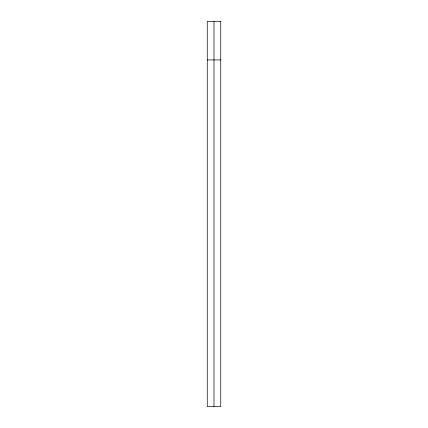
<?xml version="1.0" encoding="UTF-8"?>
<svg xmlns="http://www.w3.org/2000/svg" width="428" height="428" viewBox="0 0 428 428"><rect width="100%" height="100%" fill="white"/><g stroke="black" fill="none" stroke-linecap="round" stroke-linejoin="round"><path stroke-width="0.64" d="M207.259 59.92L220.741 59.92M214 21.4L214 406.6M220.741 21.4L207.259 21.4L207.259 406.6L220.741 406.6L220.741 21.4"/></g></svg>
